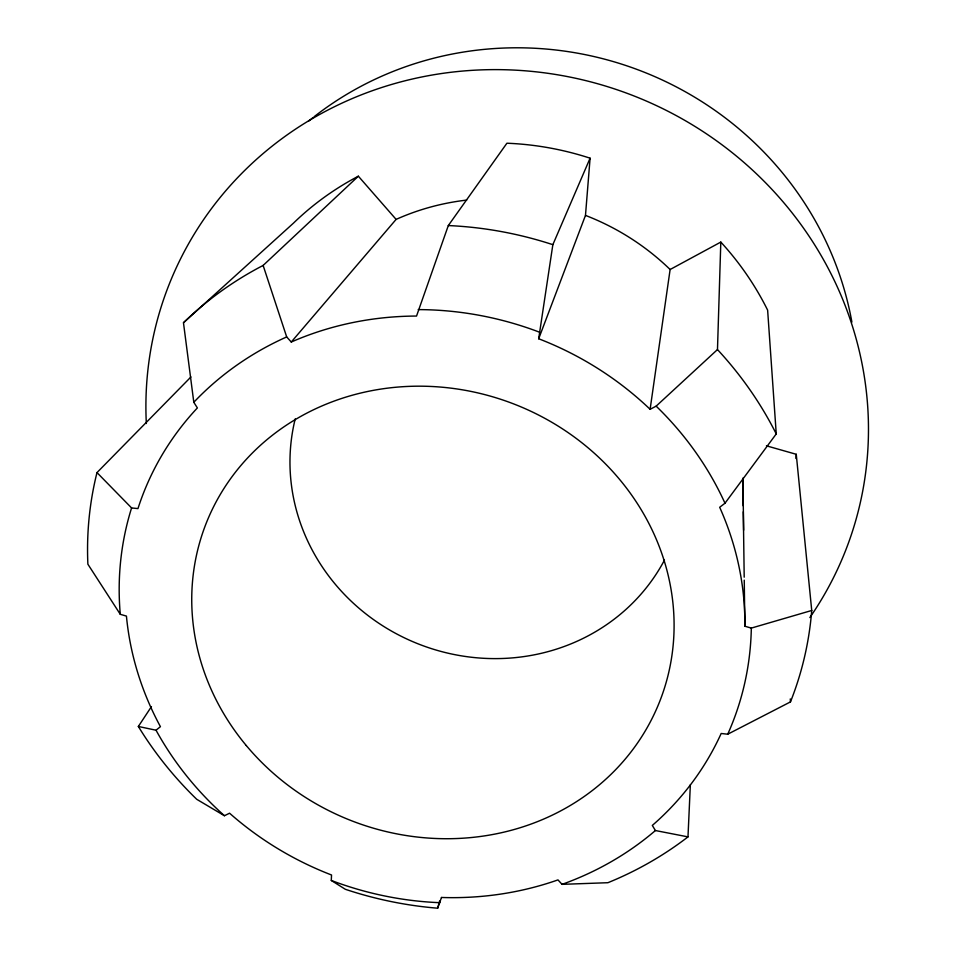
<?xml version="1.0" encoding="UTF-8"?>
<svg xmlns="http://www.w3.org/2000/svg" width="956" height="956" viewBox="0 0 956 956"><rect width="100%" height="100%" fill="white"/><g stroke="black" fill="none" stroke-linecap="round" stroke-linejoin="round"><path stroke-width="1.43" d="M766.437 445.819L796.252 454.291L811.728 610.478L751.32 628.092L744.879 626.24A312.971 287.421 20.9 0 0 719.677 507.278L724.983 503.226L776.248 433.905A365.981 338.544 20.9 0 0 717.478 349.573L720.812 242.083L670.12 269.508L650.116 409.299A312.971 287.421 20.9 0 0 538.682 338.759L552.855 244.664L590.091 158.182A294.209 279.929 20.9 0 0 506.907 143.221L448.316 225.544L416.541 316.054A312.971 287.421 20.9 0 0 291.269 342.021L286.692 336.93L263.127 265.433L358.357 176.203L396.107 219.39A240.84 229.058 20.9 0 1 466.695 200.091M441.481 897.469L437.657 908.2A365.969 338.532 20.9 0 1 345.319 889.283L331.29 880.452L331.529 874.991A312.971 287.421 20.9 0 1 229.571 813.209L224.433 815.731L196.721 799.288A365.969 338.532 20.9 0 1 138.357 726.464L151.454 706.592M441.481 897.469A312.971 287.421 20.9 0 0 557.969 879.902L562.056 884.348L607.897 882.711A365.969 338.532 20.9 0 0 687.985 836.882L690.352 784.733M538.682 338.759L585.478 215.399L590.091 158.182M437.657 908.2L439.617 901.018M291.269 342.021L396.107 219.39M138.345 726.464L156.031 730.217L160.429 726.668A312.971 287.421 20.9 0 1 126.431 616.094L120.289 614.314L87.88 564.207A365.969 338.532 20.9 0 1 96.986 472.599L190.937 376.963M717.478 349.573L656.151 406.145L650.116 409.299M96.986 472.587L131.593 507.947L137.963 508.592A312.971 287.421 20.9 0 1 197.378 407.937L193.805 402.285L183.468 322.746L293.528 223.083A294.209 279.929 20.9 0 1 358.357 176.203M811.728 610.49A365.981 338.544 20.9 0 1 790.469 701.895L727.731 734.208L721.171 733.491A312.971 287.421 20.9 0 1 652.315 825.422L655.41 830.537L687.985 836.882M776.248 433.905L767.632 310.15A294.209 279.929 20.9 0 0 720.824 242.083M790.277 698.92L790.469 701.883M742.896 478.12L743.625 530.198M742.848 479.087L743.218 505.844M743.302 511.795L744.198 577.185M744.246 580.161L744.879 626.24M751.32 628.092A319.28 293.241 20.9 0 1 727.731 734.208M655.41 830.537A319.28 293.241 20.9 0 1 562.056 884.348M439.963 902.691A319.28 293.241 20.9 0 1 331.29 880.452M224.433 815.731A319.28 293.241 20.9 0 1 156.031 730.217M120.289 614.314A319.28 293.241 20.9 0 1 131.581 507.947M193.805 402.285A319.28 293.241 20.9 0 1 286.692 336.93M418.19 309.601A319.28 293.241 20.9 0 1 539.184 332.067M656.151 406.145A319.28 293.241 20.9 0 1 724.983 503.226M183.48 322.746A365.969 338.532 20.9 0 1 263.139 265.433M448.316 225.556A365.969 338.532 20.9 0 1 552.855 244.676M796.252 454.279A294.209 279.929 20.9 0 1 795.906 458.474M585.478 215.399A240.84 229.058 20.9 0 1 670.12 269.508M664.444 560.144A198.979 187.854 20.9 0 1 420.425 644.75A198.979 187.854 20.9 0 1 295.225 418.883M146.328 423.508A363.459 346.048 20.9 0 1 601.611 84.881A363.459 346.048 20.9 0 1 809.875 617.54M308.394 121.293A332.724 319.818 20.9 0 1 313.042 117.552M314.082 116.74A332.724 319.818 20.9 0 1 851.892 322.1M246.278 745.537A243.637 223.632 20.9 0 0 658.529 704.381A243.637 223.632 20.9 0 0 393.932 387.431A243.637 223.632 20.9 0 0 246.278 745.537"/></g></svg>
